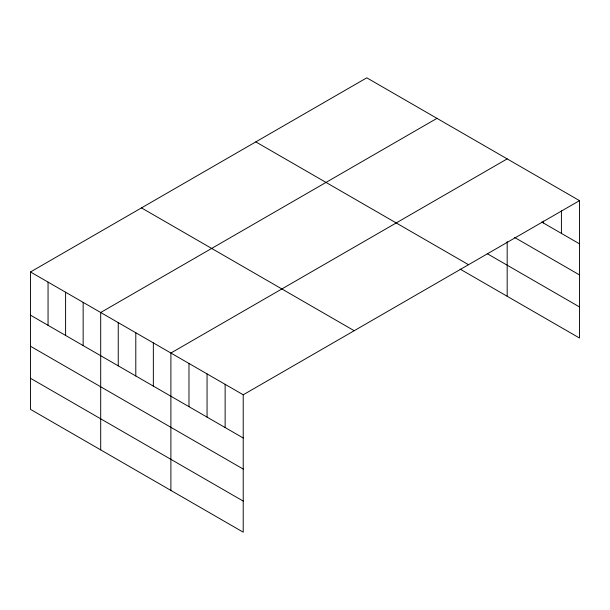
<?xml version="1.0" encoding="UTF-8"?>
<svg xmlns="http://www.w3.org/2000/svg" width="610" height="610" viewBox="0 0 610 610"><rect width="100%" height="100%" fill="white"/><g stroke="black" fill="none" stroke-linecap="round" stroke-linejoin="round"><path stroke-width="0.91" d="M579.5 200.637L243.222 394.784L243.222 532.179L30.5 409.363L30.5 271.969L366.778 77.821L579.5 200.637L579.5 338.031L460.108 269.101M436.981 118.348L100.696 312.503L100.696 449.89M507.177 158.882L170.891 353.03L170.891 490.425M541.695 222.017L579.5 243.84M514.573 237.435L579.5 274.927M487.23 253.676L579.5 306.944M255.811 141.894L468.526 264.702M141.474 207.903L354.189 330.712M30.5 271.969L243.222 394.784M30.5 315.179L243.222 437.995M30.5 346.259L243.222 469.075M30.5 378.284L243.222 501.1M561.421 210.862L561.421 233.401M543.335 221.087L543.335 222.963M507.177 241.644L507.177 296.269M225.136 384.346L225.136 427.557M207.057 373.907L207.057 417.118M188.978 363.469L188.978 406.672M153.346 342.896L153.346 386.107M135.794 332.763L135.794 375.973M118.249 322.629L118.249 365.84M83.151 302.369L83.151 345.573M65.598 292.236L65.598 335.447M48.053 282.102L48.053 325.313"/></g></svg>
